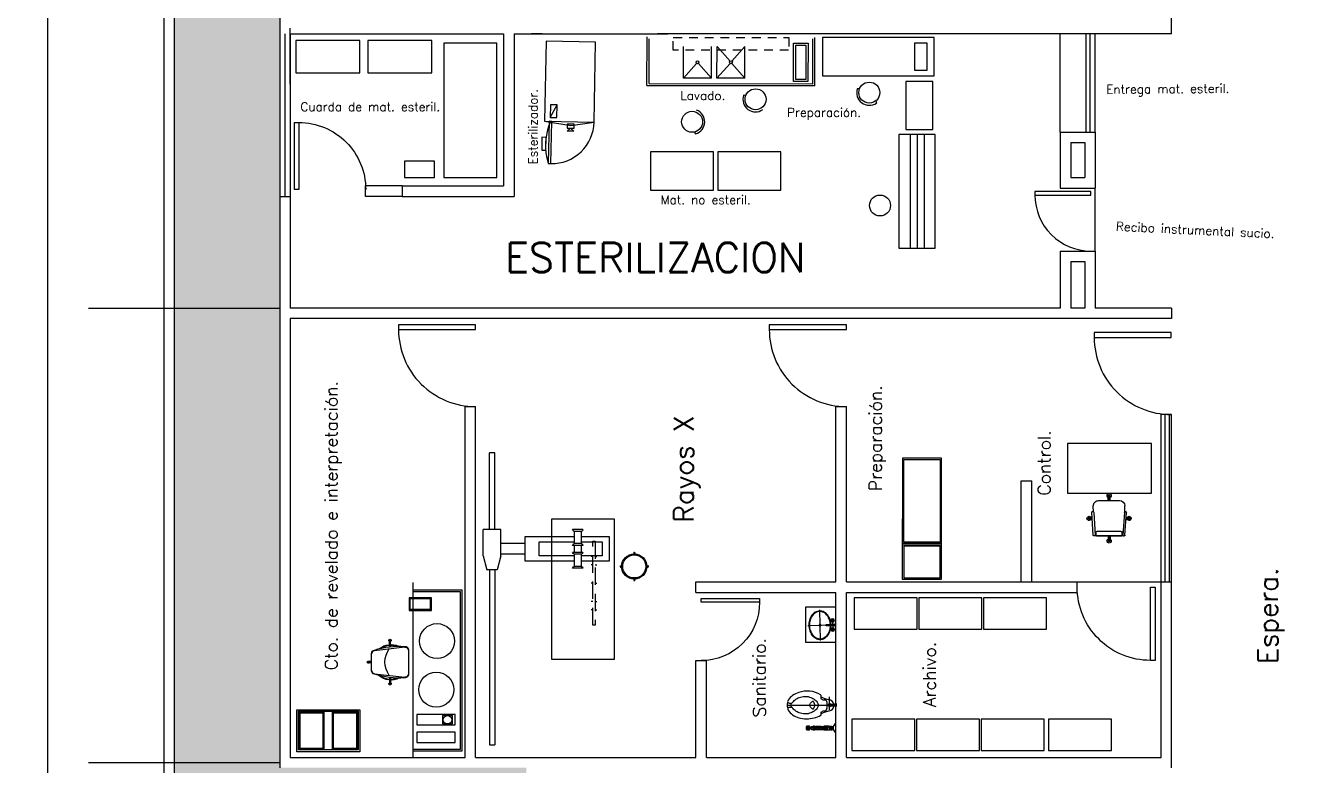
# Model space of a CAD drawing. Header units: millimetres. Extents: x -1615 to -538, y 177 to 397.
# Drawn here: x -815.88 to -797.44, y 254.74 to 265.32 of the extents above; entities that cross this region are included whole.
import ezdxf
from ezdxf.enums import TextEntityAlignment as Align

# ---------------------------------------------------------------- set-up
doc = ezdxf.new("R2010")
doc.units = ezdxf.units.MM
for name, pattern in [('DASHDOT', [1, 0.5, -0.25, 0, -0.25]), ('HIDDEN', [0.375, 0.25, -0.125]), ('HIDDEN2', [0.1875, 0.125, -0.0625])]:
    doc.linetypes.add(name, pattern=pattern)
for name, color, linetype in [('AUX', 8, 'Continuous'), ('EJES', 4, 'DASHDOT'), ('LOCALES', 2, 'Continuous'), ('MOB', 7, 'Continuous'), ('MUEBLES', 9, 'Continuous'), ('MUROS', 1, 'Continuous'), ('MUROS2', 9, 'Continuous'), ('TEX', 2, 'Continuous'), ('VENTANAS', 4, 'Continuous')]:
    doc.layers.add(name, color=color, linetype=linetype)
doc.styles.add('ROMANS', font='ROMANS.shx')

# ---------------------------------------------------------------- blocks, each defined once
blk = doc.blocks.new('OVALIN')
for p, q in [((0, -0.482), (0, 0)), ((0.11, -0.04), (-0.11, -0.04)), ((0.27, -0.267), (-0.27, -0.267))]:
    blk.add_line(p, q)
blk.add_lwpolyline([(0.017, -0.071, -0.057947), (0.094, -0.084, -0.080358), (0.171, -0.123, -0.109726), (0.229, -0.189, -0.129522), (0.25, -0.266, -0.129491), (0.229, -0.343, -0.109705), (0.171, -0.409, -0.080358), (0.094, -0.448, -0.070455), (0, -0.462, -0.070437), (-0.094, -0.448, -0.080344), (-0.171, -0.409, -0.109805), (-0.23, -0.343, -0.12938), (-0.25, -0.266, -0.129412), (-0.23, -0.189, -0.109828), (-0.171, -0.123, -0.080344), (-0.094, -0.084, -0.058052), (-0.017, -0.071, -0.05693)], format="xyb")
at = {"elevation": 0.472}
blk.add_lwpolyline([(0.016, -0.081, -0.057902), (0.091, -0.094, -0.080358), (0.165, -0.131, -0.109781), (0.221, -0.194, -0.129604), (0.24, -0.266, -0.129578), (0.221, -0.338, -0.109763), (0.165, -0.401, -0.080358), (0.091, -0.438, -0.070455), (0, -0.452, -0.070437), (-0.091, -0.438, -0.080344), (-0.165, -0.401, -0.109849), (-0.221, -0.338, -0.129486), (-0.24, -0.266, -0.129512), (-0.221, -0.194, -0.109867), (-0.165, -0.131, -0.080344), (-0.091, -0.094, -0.058006), (-0.016, -0.081, -0.05693)], format="xyb", dxfattribs=at)
for points in [[(-0.105, -0.04, 0.119733), (-0.08, -0.065, 0.119733), (-0.055, -0.04, 0.119733), (-0.08, -0.014, 0.119733)], [(0.105, -0.04, -0.119733), (0.08, -0.065, -0.119733), (0.055, -0.04, -0.119733), (0.08, -0.014, -0.119733)]]:
    blk.add_lwpolyline(points, format="xyb", close=True)
blk.add_lwpolyline([(-0.02, -0.007), (-0.013, -0.157), (0.012, -0.157), (0.02, -0.007)], close=True)
for centre, radius in [((-0.08, -0.04), 0.03), ((-0.08, -0.04), 0.00268), ((0.08, -0.04), 0.03), ((0.08, -0.04), 0.00268), ((0, -0.266, 0.472), 0.0157)]:
    blk.add_circle(centre, radius)
blk = doc.blocks.new('RAYX')
at = {"layer": 'MOB'}
for p, q in [((1.2625, 1.95), (1.3375, 1.95)), ((1.2625, 0.85), (1.2625, 1.95)), ((1.3375, 0.85), (1.3375, 1.95)), ((0, 0.85), (0.15, 0.85)), ((0.025, 0.825), (0.125, 0.825)), ((0.025, 0.825), (0.025, 0.65)), ((0.125, 0.825), (0.125, 0.65)), ((1.175, 0.85), (1.425, 0.85)), ((1.175, 0.475), (1.175, 0.85)), ((1.425, 0.475), (1.425, 0.85)), ((0, 0.625), (0.15, 0.625)), ((0.025, 0.65), (0.125, 0.65)), ((0.025, 0.625), (0.025, 0.525)), ((0.125, 0.625), (0.125, 0.525)), ((0.825, 0.65), (1.175, 0.65)), ((0, 0.525), (0.15, 0.525)), ((0.025, 0.5), (0.025, 0.325)), ((0.025, 0.5), (0.125, 0.5)), ((0.125, 0.5), (0.125, 0.325)), ((0.825, 0.5), (1.175, 0.5)), ((1.175, 0.475), (1.225, 0.275)), ((1.425, 0.475), (1.375, 0.275)), ((0, 0.3), (0.15, 0.3)), ((0.025, 0.325), (0.125, 0.325)), ((1.225, 0.275), (1.375, 0.275)), ((1.2625, 0.275), (1.2625, -2.225)), ((1.3375, 0.275), (1.3375, -2.225)), ((1.3375, -2.225), (1.2625, -2.225))]:
    blk.add_line(p, q, dxfattribs=at)
blk.add_lwpolyline([(-0.45, -1), (-0.45, 1), (0.45, 1), (0.45, -1)], close=True, dxfattribs=at)
for points in [[(0.025, 0.75), (-0.375, 0.75), (-0.375, 0.4), (0.025, 0.4)], [(0.825, 0.75), (0.125, 0.75)], [(0.125, 0.4), (0.825, 0.4), (0.825, 0.75)], [(0.025, 0.675), (-0.275, 0.675), (-0.275, 0.475), (0.025, 0.475)], [(0.125, 0.475), (0.625, 0.475), (0.625, 0.675)], [(0.625, 0.675), (0.125, 0.675)]]:
    blk.add_lwpolyline(points, dxfattribs=at)
for centre, start, end in [((0.025, 0.85), 180, 270), ((0.125, 0.85), 270, 0), ((0.025, 0.625), 90, 180), ((0.125, 0.625), 0, 90), ((0.025, 0.525), 180, 270), ((0.125, 0.525), 270, 0), ((0.025, 0.3), 90, 180), ((0.125, 0.3), 0, 90)]:
    blk.add_arc(centre, 0.025, start, end, dxfattribs=at)
blk = doc.blocks.new('SILLA-1')
for p, q in [((-0.1, 0.244), (-0.189, 0.252)), ((-0.108, 0.254), (-0.108, 0.256)), ((-0.093, 0.239), (0.228, 0.195)), ((0.23, 0.225), (-0.091, 0.269)), ((-0.024, 0.26), (-0.021, 0.302)), ((-0.021, 0.302), (0.009, 0.3)), ((-0.017, 0.259), (-0.014, 0.302)), ((-0.002, 0.256), (0.001, 0.301)), ((0.006, 0.255), (0.009, 0.3)), ((0.217, 0.183), (0.188, 0.185)), ((0.239, 0.204), (0.239, 0.214)), ((-0.346, 0.052), (-0.348, 0.022)), ((-0.28, 0.024), (-0.348, 0.029)), ((-0.28, 0.017), (-0.348, 0.022)), ((-0.279, 0.04), (-0.347, 0.044)), ((-0.278, 0.047), (-0.346, 0.052)), ((-0.269, 0.182), (-0.29, -0.118)), ((0.167, 0.167), (0.144, -0.162)), ((0.213, -0.167), (0.236, 0.162)), ((0.215, -0.18), (0.24, 0.174)), ((0.228, 0.005), (0.296, 0)), ((0.229, 0.012), (0.297, 0.007)), ((0.297, 0.007), (0.295, -0.022)), ((0.192, -0.186), (0.163, -0.184)), ((0.227, -0.01), (0.295, -0.015)), ((0.227, -0.018), (0.295, -0.022)), ((-0.131, -0.202), (-0.22, -0.198)), ((-0.14, -0.211), (-0.14, -0.214)), ((0.199, -0.228), (-0.125, -0.228)), ((-0.123, -0.199), (0.201, -0.199)), ((-0.058, -0.228), (-0.06, -0.271)), ((-0.06, -0.271), (-0.031, -0.273)), ((-0.05, -0.228), (-0.053, -0.272)), ((-0.035, -0.228), (-0.038, -0.273)), ((-0.027, -0.228), (-0.031, -0.273)), ((0.21, -0.209), (0.21, -0.219))]:
    blk.add_line(p, q)
for points in [[(-0.376, 0.054), (-0.378, 0.024)], [(-0.278, 0.047), (-0.28, 0.017)], [(0.229, 0.012), (0.227, -0.018)]]:
    blk.add_lwpolyline(points)
for centre, radius, start, end in [((-0.194, 0.177), 0.075, 86.0766, 176.0766), ((-0.092, 0.253), 0.016, 86.0766, 176.0766), ((-0.092, 0.255), 0.016, 176.0766, 266.0766), ((-0.006, 0.301), 0.03, 296.0766, 236.0766), ((-0.006, 0.301), 0.0102, 356.0766, 176.0766), ((0.187, 0.165), 0.02, 86.0766, 176.0766), ((0.218, 0.174), 0.0215, 359.1541, 79.6333), ((0.229, 0.205), 0.01, 266.0766, 356.0766), ((0.229, 0.215), 0.01, 356.0766, 86.0766), ((-0.347, 0.037), 0.03, 26.0766, 326.0766), ((-0.347, 0.037), 0.0102, 86.0766, 266.0766), ((0.216, 0.163), 0.02, 356.0766, 86.0766), ((0.296, -0.007), 0.03, 206.0766, 146.0766), ((0.296, -0.007), 0.0102, 266.0766, 86.0766), ((-0.215, -0.123), 0.075, 176.0766, 266.0766), ((0.164, -0.164), 0.02, 176.0766, 266.0766), ((0.193, -0.166), 0.02, 266.0766, 356.0766), ((0.194, -0.177), 0.0215, 272.5199, 352.9991), ((-0.124, -0.215), 0.016, 86.0766, 176.0766), ((-0.124, -0.212), 0.016, 176.0766, 266.0766), ((-0.045, -0.272), 0.03, 116.0766, 56.0766), ((-0.045, -0.272), 0.0102, 176.0766, 356.0766), ((0.2, -0.218), 0.01, 266.0766, 356.0766), ((0.2, -0.209), 0.01, 356.0766, 86.0766)]:
    blk.add_arc(centre, radius, start, end)
blk = doc.blocks.new('2320105')
at = {"layer": 'MOB'}
for p, q in [((-0.122, 0.117), (-0.122, -0.063)), ((0.198, 0.117), (-0.122, 0.117)), ((0.183, 0.102), (-0.107, 0.102)), ((-0.107, -0.048), (-0.107, 0.102)), ((0.183, -0.048), (0.183, 0.102)), ((0.198, -0.063), (0.198, 0.117)), ((-0.122, -0.063), (0.198, -0.063)), ((0.183, -0.048), (-0.107, -0.048))]:
    blk.add_line(p, q, dxfattribs=at)
blk = doc.blocks.new('8140069')
at = {"layer": 'MOB'}
for p, q in [((-0.152, 0.214), (-0.203, -0.216)), ((0.136, 0.259), (-0.109, 0.259)), ((0.022, 0.303), (0.005, 0.303)), ((0.005, 0.259), (0.005, 0.303)), ((0.022, 0.259), (0.022, 0.303)), ((0.179, 0.214), (0.23, -0.216)), ((-0.296, 0.002), (-0.296, -0.015)), ((-0.237, 0.002), (-0.296, 0.002)), ((-0.206, 0.002), (-0.228, 0.002)), ((0.233, 0.002), (0.261, 0.002)), ((0.27, 0.002), (0.323, 0.002)), ((0.323, -0.015), (0.323, 0.002)), ((-0.238, -0.015), (-0.296, -0.015)), ((-0.208, -0.015), (-0.229, -0.015)), ((0.235, -0.015), (0.262, -0.015)), ((0.271, -0.015), (0.323, -0.015)), ((-0.16, -0.271), (0.187, -0.271))]:
    blk.add_line(p, q, dxfattribs=at)
for centre, radius, start, end in [((0.878, -0.127), 1.092, 161.7814, 184.6561), ((-0.109, 0.209), 0.05, 90, 173.2188), ((-0.109, 0.209), 0.0431, 90, 173.2188), ((0.014, 0.303), 0.017, 297.5866, 239.2166), ((0.136, 0.209), 0.05, 6.7812, 90), ((0.136, 0.209), 0.0431, 6.7812, 90), ((-0.851, -0.127), 1.092, 355.3439, 18.2186), ((-0.296, -0.006), 0.017, 27.5866, 329.2166), ((0.016, -0.019), 0.254, 140.5502, 205.2273), ((0.016, -0.019), 0.246, 145.013, 200.7646), ((0.013, -0.263), 0.329, 54.682, 125.318), ((0.016, -0.019), 0.254, 331.6731, 42.45), ((0.016, -0.019), 0.246, 335.6246, 38.4986), ((0.323, -0.007), 0.017, 207.5866, 149.2166), ((-0.16, -0.221), 0.05, 173.2188, 270), ((-0.16, -0.221), 0.0431, 173.2188, 270), ((0.187, -0.221), 0.05, 270, 6.7812), ((0.187, -0.221), 0.0431, 270, 6.7812)]:
    blk.add_arc(centre, radius, start, end, dxfattribs=at)
blk = doc.blocks.new('1080102')
at = {"layer": 'MOB'}
for p, q in [((0.01, 0.184), (0.01, 0.169)), ((0.025, 0.184), (0.025, 0.169)), ((-0.178, -0.004), (-0.163, -0.004)), ((-0.178, -0.019), (-0.163, -0.019)), ((0.197, -0.004), (0.212, -0.004)), ((0.197, -0.019), (0.212, -0.019)), ((0.01, -0.191), (0.01, -0.206)), ((0.025, -0.191), (0.025, -0.206))]:
    blk.add_line(p, q, dxfattribs=at)
for radius in [0.18, 0.165]:
    blk.add_circle((0.017, -0.011), radius, dxfattribs=at)
for centre, start, end in [((0.017, 0.184), 358.8979, 181.1021), ((-0.178, -0.011), 88.8979, 271.1021), ((0.212, -0.011), 268.8979, 91.1021), ((0.017, -0.206), 178.8979, 1.1021)]:
    blk.add_arc(centre, 0.0075, start, end, dxfattribs=at)
blk = doc.blocks.new('RIEL')
at = {"layer": 'MOB'}
for p, q in [((0.017, 0.6), (-0.017, 0.6)), ((-0.017, 0.38), (-0.041, 0.38)), ((0.017, 0.38), (0.041, 0.38)), ((-0.017, 0.263), (-0.041, 0.263)), ((0.017, 0.263), (0.041, 0.263)), ((-0.017, 0), (-0.041, 0)), ((0.017, 0), (0.041, 0)), ((-0.017, -0.263), (-0.041, -0.263)), ((0.017, -0.263), (0.041, -0.263)), ((-0.017, -0.38), (-0.041, -0.38)), ((0.017, -0.38), (0.041, -0.38)), ((-0.017, -0.6), (0.017, -0.6))]:
    blk.add_line(p, q, dxfattribs=at)
at = {"layer": 'MOB', "linetype": 'HIDDEN'}
for p, q in [((-0.017, 0.6), (-0.017, -0.6)), ((0.017, -0.6), (0.017, 0.6))]:
    blk.add_line(p, q, dxfattribs=at)
blk = doc.blocks.new('HJSFLHSDGJHISDKGBGJKFAD')
at = {"layer": 'EJES', "color": 2, "ltscale": 6}
for p, q in [((1088.774, 285.731), (1088.774, 141.621)), ((1073.84, 183.69), (1088.774, 183.69)), ((1073.84, 177.19), (1088.774, 177.19))]:
    blk.add_line(p, q, dxfattribs=at)

msp = doc.modelspace()

# ---------------------------------------------------------------- hatches: boundary and pattern name
at = {"layer": 'MOB'}
h = msp.add_hatch(dxfattribs=at)
h.set_pattern_fill('AR-SAND', color=3, scale=0.03, style=0)
h.set_pattern_definition([(37.5, (-1402.8785, 253.7085), (-0.048001, 1.4682397), [0, -1.15824, 0, -1.2954, 0, -1.23825]), (7.5, (-1402.8785, 253.7085), (1.34857, 2.1504753), [0, -0.62484, 0, -1.04394, 0, -0.40005]), (327.5, (-1403.8158, 253.7085), (2.372977, 0.0043116), [0, -0.381, 0, -1.3716, 0, -1.7907]), (317.5, (-1403.8158, 253.7085), (2.2906694, 0.668788), [0, -0.1905, 0, -0.89916, 0, -1.0287])])
h.paths.add_polyline_path([(-758.837, 347.215), (-812.758, 335.518), (-812.758, 334.673), (-803.9, 334.673), (-803.9, 329.947), (-799.313, 325.307), (-782.89, 325.307), (-782.89, 328.837), (-770.72, 328.837), (-770.72, 325.456), (-758.098, 325.456), (-758.098, 303.87), (-760.597, 303.87), (-760.597, 297.006), (-760.508, 297.006), (-760.508, 296.905), (-758.397, 296.905), (-758.397, 296.975), (-757.997, 296.975), (-757.997, 296.575), (-758.097, 296.575), (-758.097, 283.471), (-757.975, 283.471), (-757.975, 283.071), (-758.375, 283.071), (-758.375, 283.155), (-760.375, 283.155), (-760.375, 283.044), (-760.597, 283.044), (-760.597, 279.854), (-760.455, 279.854), (-760.455, 279.705), (-746.972, 279.705), (-746.972, 272.855), (-749.274, 272.855), (-749.274, 265.205), (-745.307, 265.205), (-745.307, 253.28), (-736.306, 250.855), (-741.501, 261.951)])
h.paths.add_polyline_path([(-804.753, 325.526), (-813.904, 325.526), (-813.904, 323.04), (-804.753, 323.04, 1)])
h.paths.add_polyline_path([(-793.647, 300.355), (-811.904, 300.355, 0.414214), (-813.754, 298.505), (-813.754, 296.366, 0.414214), (-811.904, 294.516), (-809.75, 294.516), (-812.618, 297.384), (-810.638, 299.364), (-808.978, 297.704), (-806.998, 299.684), (-805.338, 298.024), (-803.678, 299.684), (-798.51, 294.516), (-796.147, 294.516), (-796.147, 296.613), (-796.208, 296.613), (-796.208, 297.013), (-795.808, 297.013), (-795.808, 296.905), (-793.688, 296.905), (-793.688, 297.074), (-793.647, 297.074)])
h.paths.add_polyline_path([(-803.388, 289.162), (-812.035, 289.162, 1), (-812.035, 285.962), (-803.388, 285.962, 1)])
h.paths.add_polyline_path([(-799.655, 280.258, 0.414214), (-800.005, 280.608), (-808.772, 280.608), (-808.772, 279.83), (-808.372, 279.83), (-808.372, 279.73), (-805.772, 279.73), (-805.772, 279.83), (-805.372, 279.83), (-805.372, 279.73), (-802.772, 279.73), (-802.772, 279.83), (-802.372, 279.83), (-802.372, 279.73), (-799.772, 279.73), (-799.772, 279.83), (-799.655, 279.83)], flags=17)
h.paths.add_polyline_path([(-808.722, 254.706), (-812.247, 254.706), (-812.247, 274.904), (-810.647, 274.904), (-810.647, 280.608), (-810.904, 280.608, 0.414214), (-813.754, 277.758), (-813.754, 253.219, 0.315329), (-806.85, 243.36), (-785.107, 237.258, 0.496821), (-778.947, 241.928), (-778.947, 245.98), (-808.722, 245.98)])
h.paths.add_polyline_path([(-753.647, 257.705), (-763.747, 257.705), (-763.747, 261.081), (-765.147, 261.081), (-765.147, 257.78, -1), (-770.297, 257.78), (-770.297, 261.081), (-772.147, 261.08), (-772.147, 257.774, 0.413999), (-767.725, 253.355), (-753.647, 253.355)], flags=17)
h.paths.add_polyline_path([(-754.727, 229.822, 0.978274), (-755.051, 228.667), (-737.051, 223.615), (-736.65, 225.175)])
h = msp.add_hatch(dxfattribs=at)
h.set_pattern_fill('GRASS', color=3, scale=0.05, style=0)
h.set_pattern_definition([(90, (-1505.3727, 255.352), (-0.898025, 0.898025), [0.238125, -1.557925]), (45, (-1505.3727, 255.352), (-0.8980256, 0.8980256), [0.238125, -1.031875]), (135, (-1505.3727, 255.352), (-0.8980256, -0.8980256), [0.238125, -1.031875])])
h.paths.add_polyline_path([(-758.837, 347.215), (-812.758, 335.518), (-812.758, 334.673), (-803.9, 334.673), (-803.9, 329.947), (-799.313, 325.307), (-782.89, 325.307), (-782.89, 328.837), (-770.72, 328.837), (-770.72, 325.456), (-758.098, 325.456), (-758.098, 303.87), (-760.597, 303.87), (-760.597, 297.006), (-760.508, 297.006), (-760.508, 296.905), (-758.397, 296.905), (-758.397, 296.975), (-757.997, 296.975), (-757.997, 296.575), (-758.097, 296.575), (-758.097, 283.471), (-757.975, 283.471), (-757.975, 283.071), (-758.375, 283.071), (-758.375, 283.155), (-760.375, 283.155), (-760.375, 283.044), (-760.597, 283.044), (-760.597, 279.854), (-760.455, 279.854), (-760.455, 279.705), (-746.972, 279.705), (-746.972, 272.855), (-749.274, 272.855), (-749.274, 265.205), (-745.307, 265.205), (-745.307, 253.28), (-736.306, 250.855), (-741.501, 261.951)])
h.paths.add_polyline_path([(-804.753, 325.526), (-813.904, 325.526), (-813.904, 323.04), (-804.753, 323.04, 1)])
h.paths.add_polyline_path([(-793.647, 300.355), (-811.904, 300.355, 0.414214), (-813.754, 298.505), (-813.754, 296.366, 0.414214), (-811.904, 294.516), (-809.75, 294.516), (-812.618, 297.384), (-810.638, 299.364), (-808.978, 297.704), (-806.998, 299.684), (-805.338, 298.024), (-803.678, 299.684), (-798.51, 294.516), (-796.147, 294.516), (-796.147, 296.613), (-796.208, 296.613), (-796.208, 297.013), (-795.808, 297.013), (-795.808, 296.905), (-793.688, 296.905), (-793.688, 297.074), (-793.647, 297.074)])
h.paths.add_polyline_path([(-803.388, 289.162), (-812.035, 289.162, 1), (-812.035, 285.962), (-803.388, 285.962, 1)])
h.paths.add_polyline_path([(-799.655, 280.258, 0.414214), (-800.005, 280.608), (-808.772, 280.608), (-808.772, 279.83), (-808.372, 279.83), (-808.372, 279.73), (-805.772, 279.73), (-805.772, 279.83), (-805.372, 279.83), (-805.372, 279.73), (-802.772, 279.73), (-802.772, 279.83), (-802.372, 279.83), (-802.372, 279.73), (-799.772, 279.73), (-799.772, 279.83), (-799.655, 279.83)], flags=17)
h.paths.add_polyline_path([(-808.722, 254.706), (-812.247, 254.706), (-812.247, 274.904), (-810.647, 274.904), (-810.647, 280.608), (-810.904, 280.608, 0.414214), (-813.754, 277.758), (-813.754, 253.219, 0.315329), (-806.85, 243.36), (-785.107, 237.258, 0.496821), (-778.947, 241.928), (-778.947, 245.98), (-808.722, 245.98)])
h.paths.add_polyline_path([(-753.647, 257.705), (-763.747, 257.705), (-763.747, 261.081), (-765.147, 261.081), (-765.147, 257.78, -1), (-770.297, 257.78), (-770.297, 261.081), (-772.147, 261.08), (-772.147, 257.774, 0.413999), (-767.725, 253.355), (-753.647, 253.355)], flags=17)
h.paths.add_polyline_path([(-754.727, 229.822, 0.978274), (-755.051, 228.667), (-737.051, 223.615), (-736.65, 225.175)])

# ---------------------------------------------------------------- linework, layer by layer
msp.add_line((-815.562, 253.219), (-815.562, 334.91))
at = {"layer": 'AUX', "color": 7}
for points in [[(-799.505, 279.83), (-799.505, 280.258, 0.414214), (-800.005, 280.758), (-810.904, 280.758, 0.414214), (-813.904, 277.758), (-813.904, 253.219, 0.315476), (-806.896, 243.217), (-785.148, 237.114, 0.496821), (-778.797, 241.928), (-778.797, 245.98)], [(-799.655, 279.83), (-799.655, 280.258, 0.414214), (-800.005, 280.608), (-810.904, 280.608, 0.414214), (-813.754, 277.758), (-813.754, 253.219, 0.315329), (-806.85, 243.36), (-785.107, 237.258, 0.496821), (-778.947, 241.928), (-778.947, 245.98)]]:
    msp.add_lwpolyline(points, format="xyb", dxfattribs=at)
at = {"layer": 'AUX', "linetype": 'HIDDEN2'}
msp.add_lwpolyline([(-806.622, 264.971), (-806.621, 265.149), (-804.971, 265.149), (-804.972, 264.97)], close=True, dxfattribs=at)
at = {"layer": 'MOB'}
for p, q in [((-806.997, 264.462), (-806.996, 265.162)), ((-806.967, 264.492), (-806.966, 265.132)), ((-804.627, 264.49), (-804.626, 265.13)), ((-804.597, 264.46), (-804.596, 265.149)), ((-801.09, 263.797), (-801.09, 265.204)), ((-800.72, 263.797), (-800.72, 265.204)), ((-800.66, 263.797), (-800.66, 265.204)), ((-800.59, 263.797), (-800.59, 265.204)), ((-806.475, 264.571), (-806.474, 265.021)), ((-806.075, 264.571), (-806.074, 265.021)), ((-805.997, 264.571), (-805.996, 265.021)), ((-805.996, 265.021), (-805.81, 264.811)), ((-805.596, 265.021), (-805.783, 264.811)), ((-805.597, 264.571), (-805.596, 265.021)), ((-806.288, 264.781), (-806.475, 264.571)), ((-806.261, 264.781), (-806.075, 264.571)), ((-805.81, 264.781), (-805.997, 264.571)), ((-805.783, 264.781), (-805.597, 264.571)), ((-806.075, 264.571), (-806.475, 264.571)), ((-805.597, 264.571), (-805.997, 264.571)), ((-806.997, 264.462), (-804.597, 264.462)), ((-806.967, 264.492), (-804.627, 264.49)), ((-803.959, 264.416), (-803.99, 264.418)), ((-808.382, 264.007), (-808.28, 264.188)), ((-805.585, 264.321), (-805.616, 264.324)), ((-803.725, 264.245), (-803.717, 264.213)), ((-808.462, 263.953), (-808.088, 263.894)), ((-808.139, 263.811), (-808.089, 263.854)), ((-808.041, 263.809), (-808.139, 263.811)), ((-808.089, 263.854), (-808.041, 263.809)), ((-808.088, 263.894), (-807.754, 263.939)), ((-806.318, 263.799), (-806.302, 263.772)), ((-803.236, 263.763), (-803.236, 262.138)), ((-803.136, 263.763), (-803.136, 262.138)), ((-803.036, 263.763), (-803.036, 262.138)), ((-800.59, 262.097), (-800.59, 262.997)), ((-801.647, 257.364), (-801.647, 258.809)), ((-801.647, 258.809), (-801.497, 258.809)), ((-801.497, 257.364), (-801.497, 258.809)), ((-810.339, 254.856), (-810.339, 257.355))]:
    msp.add_line(p, q, dxfattribs=at)
for points in [[(-812.016, 264.643), (-811.103, 264.643), (-811.103, 265.109), (-812.016, 265.109)], [(-810.987, 264.643), (-810.074, 264.643), (-810.074, 265.109), (-810.987, 265.109)], [(-809.899, 263.15), (-809.142, 263.15), (-809.142, 265.07), (-809.899, 265.07)], [(-808.462, 263.953), (-807.754, 263.939), (-807.731, 265.082), (-808.439, 265.096)], [(-804.901, 264.52), (-804.901, 265.07), (-804.695, 265.07), (-804.696, 264.52)], [(-802.891, 265.149), (-804.489, 265.149), (-804.489, 264.603), (-802.891, 264.603)], [(-802.992, 265.068), (-803.174, 265.068), (-803.174, 264.684), (-802.992, 264.684)], [(-804.871, 264.55), (-804.871, 265.04), (-804.725, 265.04), (-804.726, 264.55)], [(-802.911, 264.523), (-803.296, 264.523), (-803.296, 263.836), (-802.911, 263.836)], [(-808.382, 264.007), (-808.284, 264.005), (-808.28, 264.188), (-808.378, 264.189)], [(-808.138, 263.855), (-808.04, 263.853), (-808.039, 263.91), (-808.137, 263.912)], [(-808.502, 263.541), (-808.443, 263.54), (-808.439, 263.722), (-808.498, 263.723)], [(-802.877, 263.763), (-803.395, 263.763), (-803.395, 262.138), (-802.877, 262.138)], [(-806.046, 263.515), (-806.949, 263.515), (-806.949, 262.966), (-806.046, 262.966)], [(-805.083, 263.515), (-805.986, 263.515), (-805.986, 262.966), (-805.083, 262.966)], [(-810.463, 263.15), (-810.035, 263.15), (-810.035, 263.383), (-810.463, 263.383)], [(-800.985, 258.632), (-799.785, 258.632), (-799.785, 259.343), (-800.985, 259.343)], [(-803.346, 259.134), (-803.347, 257.404), (-802.787, 257.404), (-802.786, 259.134)], [(-802.806, 259.114), (-802.807, 257.934), (-803.327, 257.934), (-803.326, 259.114)], [(-802.807, 257.874), (-803.327, 257.874), (-803.327, 257.424), (-802.807, 257.424)], [(-803.137, 257.137), (-804.037, 257.137), (-804.037, 256.687), (-803.137, 256.687)], [(-802.212, 257.137), (-803.112, 257.137), (-803.112, 256.687), (-802.212, 256.687)], [(-801.287, 257.137), (-802.187, 257.137), (-802.187, 256.687), (-801.287, 256.687)], [(-812.003, 255.537), (-811.103, 255.537), (-811.103, 254.937), (-812.003, 254.937)], [(-811.98, 255.514), (-811.127, 255.514), (-811.127, 254.961), (-811.98, 254.961)], [(-811.972, 255.506), (-811.616, 255.506), (-811.616, 254.969), (-811.972, 254.969)], [(-811.957, 255.491), (-811.63, 255.491), (-811.63, 254.983), (-811.957, 254.983)], [(-811.491, 255.506), (-811.135, 255.506), (-811.135, 254.969), (-811.491, 254.969)], [(-811.477, 255.491), (-811.149, 255.491), (-811.149, 254.983), (-811.477, 254.983)], [(-809.739, 255.467), (-810.288, 255.467), (-810.288, 255.322), (-809.739, 255.322)], [(-809.777, 255.455), (-809.919, 255.455), (-809.919, 255.333), (-809.777, 255.333)], [(-803.168, 255.402), (-804.068, 255.402), (-804.068, 254.952), (-803.168, 254.952)], [(-802.243, 255.402), (-803.143, 255.402), (-803.143, 254.952), (-802.243, 254.952)], [(-801.318, 255.402), (-802.218, 255.402), (-802.218, 254.952), (-801.318, 254.952)], [(-800.358, 255.402), (-801.258, 255.402), (-801.258, 254.952), (-800.358, 254.952)], [(-809.739, 255.215), (-810.288, 255.215), (-810.288, 255.07), (-809.739, 255.07)]]:
    msp.add_lwpolyline(points, close=True, dxfattribs=at)
for points in [[(-802.787, 257.894), (-802.787, 257.914), (-803.347, 257.914), (-803.347, 257.894), (-802.787, 257.894)], [(-810.339, 254.948), (-809.639, 254.948), (-809.639, 257.248), (-810.339, 257.248)], [(-810.339, 254.972), (-809.664, 254.972), (-809.664, 257.224), (-810.339, 257.224)]]:
    msp.add_lwpolyline(points, dxfattribs=at)
for centre, radius in [((-806.275, 264.796), 0.02), ((-805.797, 264.796), 0.02), ((-805.445, 264.267), 0.15), ((-803.819, 264.362), 0.15), ((-806.352, 263.945), 0.15), ((-803.666, 262.748), 0.15), ((-809.998, 256.518), 0.25), ((-810.009, 255.824), 0.25), ((-809.849, 255.394), 0.061)]:
    msp.add_circle(centre, radius, dxfattribs=at)
for centre, radius, start, end in [((-803.819, 264.362), 0.18, 161.5858, 304.5137), ((-805.445, 264.267), 0.18, 161.5858, 304.5137), ((-806.352, 263.945), 0.18, 286.1332, 69.0611), ((-807.589, 263.608), 0.86, 156.4671, 197.6136)]:
    msp.add_arc(centre, radius, start, end, dxfattribs=at)
at = {"layer": 'MUEBLES'}
for points in [[(-811.974, 263.935), (-811.974, 262.979), (-812.034, 262.979), (-812.034, 263.935), (-811.974, 263.935, -0.414214), (-811.018, 262.979, -0.414214)], [(-808.371, 263.347), (-808.358, 263.951), (-808.396, 263.952), (-808.408, 263.348), (-808.371, 263.347, 0.414214), (-807.754, 263.939, 0.414214)], [(-801.451, 262.896), (-800.653, 262.896), (-800.653, 262.946), (-801.451, 262.946), (-801.451, 262.896, 0.414214), (-800.653, 262.097, 0.414214)], [(-810.549, 260.974), (-809.447, 260.974), (-809.447, 261.043), (-810.549, 261.043), (-810.549, 260.974, 0.414214), (-809.447, 259.872, 0.414214)], [(-805.249, 260.974), (-804.147, 260.974), (-804.147, 261.043), (-805.249, 261.043), (-805.249, 260.974, 0.414214), (-804.147, 259.872, 0.414214)], [(-800.604, 260.861), (-799.502, 260.861), (-799.502, 260.93), (-800.604, 260.93), (-800.604, 260.861, 0.414214), (-799.502, 259.759, 0.414214)], [(-799.799, 256.242), (-799.799, 257.289), (-799.734, 257.289), (-799.734, 256.242), (-799.799, 256.242, -0.414214), (-800.847, 257.289, -0.414214)], [(-805.388, 257.073), (-806.222, 257.073), (-806.222, 257.126), (-805.388, 257.126), (-805.388, 257.073, -0.414214), (-806.222, 256.239, -0.414214)]]:
    msp.add_lwpolyline(points, format="xyb", dxfattribs=at)
at = {"layer": 'MUROS'}
for p, q in [((-812.247, 274.904), (-812.247, 265.204)), ((-799.497, 265.204), (-799.497, 270.104)), ((-812.097, 264.482), (-812.097, 265.282)), ((-812.247, 265.204), (-812.247, 254.706)), ((-812.097, 265.204), (-809.046, 265.204)), ((-812.097, 265.204), (-812.097, 261.28)), ((-809.046, 265.204), (-809.046, 263.029)), ((-808.896, 265.204), (-806.697, 265.204)), ((-808.896, 265.204), (-808.896, 262.879)), ((-808.497, 265.204), (-808.647, 265.204)), ((-801.09, 265.204), (-806.847, 265.204)), ((-799.497, 265.204), (-801.453, 265.204)), ((-801.09, 263.797), (-800.59, 263.797)), ((-801.09, 263.797), (-801.09, 262.997)), ((-800.59, 263.797), (-800.59, 262.997)), ((-800.94, 263.647), (-800.94, 263.147)), ((-800.94, 263.647), (-800.74, 263.647)), ((-800.74, 263.647), (-800.74, 263.147)), ((-800.94, 263.147), (-800.74, 263.147)), ((-810.496, 263.029), (-810.496, 262.879)), ((-810.496, 263.029), (-809.046, 263.029)), ((-810.496, 262.879), (-808.896, 262.879)), ((-801.09, 262.997), (-800.59, 262.997)), ((-801.09, 262.097), (-801.09, 261.28)), ((-801.09, 262.097), (-800.59, 262.097)), ((-800.94, 261.947), (-800.74, 261.947)), ((-800.94, 261.947), (-800.94, 261.28)), ((-800.74, 261.947), (-800.74, 261.28)), ((-800.59, 262.097), (-800.59, 261.28)), ((-801.09, 261.28), (-812.097, 261.28)), ((-800.74, 261.28), (-800.94, 261.28)), ((-799.497, 261.28), (-800.59, 261.28)), ((-799.497, 261.28), (-799.497, 261.13)), ((-799.497, 261.13), (-812.097, 261.13)), ((-812.097, 261.13), (-812.097, 254.856)), ((-809.597, 254.856), (-809.597, 259.883)), ((-809.597, 259.874), (-809.447, 259.874)), ((-809.447, 254.856), (-809.447, 259.872)), ((-804.297, 257.364), (-804.297, 259.883)), ((-804.297, 259.874), (-804.147, 259.874)), ((-804.147, 257.364), (-804.147, 259.872)), ((-806.297, 257.214), (-806.297, 257.364)), ((-806.297, 257.364), (-804.297, 257.364)), ((-804.147, 257.364), (-799.497, 257.364)), ((-800.847, 257.214), (-800.847, 257.364)), ((-799.647, 254.856), (-799.647, 257.364)), ((-799.497, 254.706), (-799.497, 257.364)), ((-806.297, 257.214), (-804.297, 257.214)), ((-804.297, 254.856), (-804.297, 257.214)), ((-804.147, 257.214), (-800.847, 257.214)), ((-804.147, 254.856), (-804.147, 257.214)), ((-806.297, 256.239), (-806.147, 256.239)), ((-806.297, 254.856), (-806.297, 256.239)), ((-806.147, 254.856), (-806.147, 256.239)), ((-812.097, 254.856), (-809.597, 254.856)), ((-809.447, 254.856), (-806.297, 254.856)), ((-806.147, 254.856), (-804.297, 254.856)), ((-804.147, 254.856), (-799.647, 254.856))]:
    msp.add_line(p, q, dxfattribs=at)
at = {"layer": 'MUROS2'}
for p, q in [((-804.728, 257.006), (-804.297, 257.006)), ((-804.728, 256.496), (-804.728, 257.006)), ((-804.296, 256.496), (-804.728, 256.496)), ((-804.386, 255.534), (-804.386, 255.72)), ((-804.988, 255.603), (-804.294, 255.603)), ((-804.713, 255.301), (-804.713, 255.25)), ((-804.703, 255.302), (-804.703, 255.25)), ((-804.693, 255.302), (-804.693, 255.25)), ((-804.683, 255.302), (-804.683, 255.25)), ((-804.674, 255.301), (-804.674, 255.25)), ((-804.488, 255.299), (-804.488, 255.252)), ((-804.488, 255.299), (-804.471, 255.299)), ((-804.372, 255.302), (-804.355, 255.302)), ((-804.372, 255.302), (-804.372, 255.25)), ((-804.355, 255.302), (-804.355, 255.25)), ((-804.664, 255.281), (-804.638, 255.281)), ((-804.664, 255.271), (-804.638, 255.271)), ((-804.645, 255.296), (-804.621, 255.296)), ((-804.645, 255.296), (-804.645, 255.281)), ((-804.645, 255.271), (-804.645, 255.255)), ((-804.645, 255.255), (-804.621, 255.255)), ((-804.638, 255.271), (-804.638, 255.281)), ((-804.603, 255.288), (-804.621, 255.288)), ((-804.603, 255.263), (-804.621, 255.263)), ((-804.603, 255.296), (-804.586, 255.296)), ((-804.603, 255.255), (-804.586, 255.255)), ((-804.567, 255.287), (-804.549, 255.297)), ((-804.567, 255.265), (-804.567, 255.287)), ((-804.567, 255.265), (-804.549, 255.254)), ((-804.53, 255.287), (-804.549, 255.297)), ((-804.53, 255.265), (-804.549, 255.254)), ((-804.53, 255.265), (-804.53, 255.287)), ((-804.509, 255.296), (-804.488, 255.296)), ((-804.509, 255.255), (-804.488, 255.255)), ((-804.471, 255.288), (-804.488, 255.288)), ((-804.471, 255.263), (-804.488, 255.263)), ((-804.488, 255.252), (-804.471, 255.252)), ((-804.389, 255.296), (-804.372, 255.296)), ((-804.389, 255.255), (-804.372, 255.255)), ((-804.355, 255.288), (-804.372, 255.288)), ((-804.355, 255.263), (-804.372, 255.263)), ((-804.372, 255.25), (-804.355, 255.25)), ((-804.355, 255.296), (-804.33, 255.296)), ((-804.355, 255.255), (-804.33, 255.255))]:
    msp.add_line(p, q, dxfattribs=at)
for points in [[(-804.506, 255.474), (-804.506, 255.5, -0.254955), (-804.463, 255.52), (-804.441, 255.52, 0.181863), (-804.421, 255.583), (-804.421, 255.627, 0.233721), (-804.441, 255.675), (-804.463, 255.675, -0.254955), (-804.506, 255.695), (-804.506, 255.733, 0.255365), (-804.515, 255.75, 0.225319), (-804.828, 255.783, 0.081507), (-804.915, 255.742, 0.106956), (-804.978, 255.675, 0.024221), (-804.984, 255.663, 0.551249), (-804.966, 255.633), (-804.932, 255.633, 0.25566), (-804.914, 255.643, -0.111287), (-804.867, 255.689, -0.076383), (-804.803, 255.717, -0.063316), (-804.718, 255.728, -0.116242), (-804.673, 255.717, -0.076383), (-804.609, 255.689, -0.107132), (-804.563, 255.645, -0.147565), (-804.55, 255.602, -0.147565), (-804.563, 255.56, -0.107132), (-804.609, 255.515, -0.076383), (-804.673, 255.487, -0.116242), (-804.718, 255.477, -0.063316), (-804.803, 255.487, -0.076383), (-804.867, 255.515, -0.107132), (-804.913, 255.56, -0.007233), (-804.914, 255.561, 0.258993), (-804.932, 255.571), (-804.966, 255.571, 0.551249), (-804.984, 255.542, 0.024221), (-804.978, 255.53, 0.106956), (-804.915, 255.462, 0.081507), (-804.828, 255.422, 0.069614), (-804.718, 255.406, 0.069614), (-804.609, 255.422, 0.125304), (-804.513, 255.458, 0.222257)], [(-804.318, 255.59), (-804.386, 255.59, -1), (-804.386, 255.616), (-804.318, 255.616)], [(-804.677, 255.25, 0.414214), (-804.664, 255.263), (-804.664, 255.289, 0.414214), (-804.677, 255.302), (-804.709, 255.302, 0.414214), (-804.722, 255.289), (-804.722, 255.263, 0.414214), (-804.709, 255.25)]]:
    msp.add_lwpolyline(points, format="xyb", close=True, dxfattribs=at)
for points in [[(-804.983, 255.566, -0.069686), (-804.988, 255.602, -0.075487), (-804.982, 255.641, -0.106956)], [(-804.936, 255.602, -0.089637), (-804.931, 255.633, -0.107132)], [(-804.931, 255.572, -0.089657), (-804.936, 255.602, -0.147565)], [(-804.672, 255.602, -0.147565), (-804.666, 255.622, -0.107132), (-804.633, 255.654, -0.014204), (-804.623, 255.66, -0.063316)], [(-804.623, 255.544, -0.014204), (-804.633, 255.55, -0.107132), (-804.666, 255.582, -0.147565), (-804.672, 255.602, -0.147565)], [(-804.628, 255.666, -0.029468), (-804.617, 255.65, -0.147565), (-804.602, 255.602, -0.147565), (-804.617, 255.554, -0.029468), (-804.628, 255.539, -0.076383)]]:
    msp.add_lwpolyline(points, format="xyb", dxfattribs=at)
for points in [[(-804.312, 255.618), (-804.312, 255.587), (-804.318, 255.587), (-804.318, 255.618)], [(-804.294, 255.624), (-804.294, 255.582), (-804.312, 255.586), (-804.312, 255.619)], [(-804.621, 255.302), (-804.621, 255.25), (-804.603, 255.25), (-804.603, 255.302)], [(-804.586, 255.25), (-804.586, 255.302), (-804.509, 255.302), (-804.509, 255.25)], [(-804.389, 255.25), (-804.389, 255.302), (-804.471, 255.302), (-804.471, 255.25)], [(-804.33, 255.255), (-804.33, 255.296), (-804.304, 255.34), (-804.304, 255.211)]]:
    msp.add_lwpolyline(points, close=True, dxfattribs=at)
for centre, radius in [((-804.549, 255.276), 0.0259), ((-804.44, 255.276), 0.0259), ((-804.549, 255.276), 0.00862), ((-804.448, 255.276), 0.0186), ((-804.457, 255.276), 0.00873)]:
    msp.add_circle(centre, radius, dxfattribs=at)
for centre, radius, start, end in [((-804.336, 256.017), 0.342, 240.1833, 259.1683), ((-804.454, 255.675), 0.00875, 0.1307, 179.8695), ((-804.407, 255.599), 0.0826, 11.3972, 85.2586), ((-804.336, 255.181), 0.342, 98.4622, 119.8169), ((-804.454, 255.52), 0.00875, 180.1307, 359.8695), ((-804.386, 255.603), 0.0206, 37.5996, 322.4007), ((-804.386, 255.603), 0.0166, 49.4233, 310.5769), ((-804.407, 255.599), 0.0826, 284.5524, 353.8387)]:
    msp.add_arc(centre, radius, start, end, dxfattribs=at)
at = {"layer": 'VENTANAS'}
for p, q in [((-812.247, 265.204), (-812.247, 262.879)), ((-812.172, 265.204), (-812.172, 262.879)), ((-812.097, 265.204), (-812.097, 262.879)), ((-812.247, 262.879), (-812.097, 262.879)), ((-811.019, 262.879), (-811.019, 263.029)), ((-810.496, 263.029), (-811.019, 263.029)), ((-810.496, 262.879), (-811.019, 262.879)), ((-799.652, 259.759), (-799.652, 257.364)), ((-799.647, 259.762), (-799.497, 259.762)), ((-799.592, 259.759), (-799.592, 257.364)), ((-799.532, 259.759), (-799.532, 257.364)), ((-799.502, 259.759), (-799.502, 257.364))]:
    msp.add_line(p, q, dxfattribs=at)

# ---------------------------------------------------------------- block references
msp.add_blockref('HJSFLHSDGJHISDKGBGJKFAD', (-1901.02, 77.59))
at = {"layer": 'MOB', "xscale": -1}
for name, p in [('RAYX', (-807.912, 257.262)), ('RIEL', (-807.754, 257.346))]:
    msp.add_blockref(name, p, dxfattribs=at)
at = {"layer": 'MOB', "linetype": 'Continuous', "xscale": -1, "rotation": 86.06680030215979}
msp.add_blockref('SILLA-1', (-800.378, 258.247), dxfattribs=at)
at = {"layer": 'MOB'}
for name, p in [('1080102', (-807.196, 257.597)), ('2320105', (-810.274, 257.02))]:
    msp.add_blockref(name, p, dxfattribs=at)
at = {"layer": 'MOB', "xscale": -1, "rotation": 90}
msp.add_blockref('8140069', (-810.677, 256.231), dxfattribs=at)
at = {"layer": 'MUROS2', "xscale": -0.8115471028416653, "yscale": 0.8115471028416774, "zscale": 0.8115471028416238, "rotation": 271.1025725802144}
msp.add_blockref('OVALIN', (-804.309, 256.75), dxfattribs=at)

# ---------------------------------------------------------------- texts
at = {"layer": 'LOCALES', "color": 5, "style": 'ROMANS'}
for s, height, rotation, p in [('ESTERILIZACION', 0.41954, 359.9822, (-806.878, 261.796)), ('Rayos X', 0.2797, 90, (-806.333, 258.981))]:
    msp.add_text(s, height=height, rotation=rotation, dxfattribs=at).set_placement(p, align=Align.CENTER)
at = {"layer": 'LOCALES', "style": 'ROMANS'}
msp.add_text('Espera.', height=0.2797, rotation=90, dxfattribs=at).set_placement((-797.978, 256.883), align=Align.CENTER)
at = {"layer": 'TEX', "style": 'ROMANS'}
for s, height, rotation, p in [('Esterilizador.', 0.126, 90, (-808.563, 263.335)), ('Lavado.', 0.126, 360, (-806.52, 264.257)), ('Entrega mat. esteril.', 0.126, 0.4019, (-800.432, 264.347)), ('Preparación.', 0.126, 360, (-804.995, 264.016)), ('Mat. no esteril.', 0.126, 360, (-806.804, 262.767)), ('Recibo instrumental sucio.', 0.126, 357.3036, (-800.295, 262.388)), ('Cto. de revelado e interpretación.', 0.18, 90, (-811.42, 256.102))]:
    msp.add_text(s, height=height, rotation=rotation, dxfattribs=at).set_placement(p)
msp.add_text('Cuarda de mat. esteril.', height=0.126, dxfattribs=at).set_placement((-811.951, 264.097))
for s, p in [('Preparación.', (-803.641, 259.419)), ('Control.', (-801.228, 259.066)), ('Sanitario.', (-805.301, 255.995)), ('Archivo.', (-802.868, 256.041))]:
    msp.add_text(s, height=0.18, rotation=90, dxfattribs=at).set_placement(p, align=Align.CENTER)

doc.saveas('drawing.dxf')
